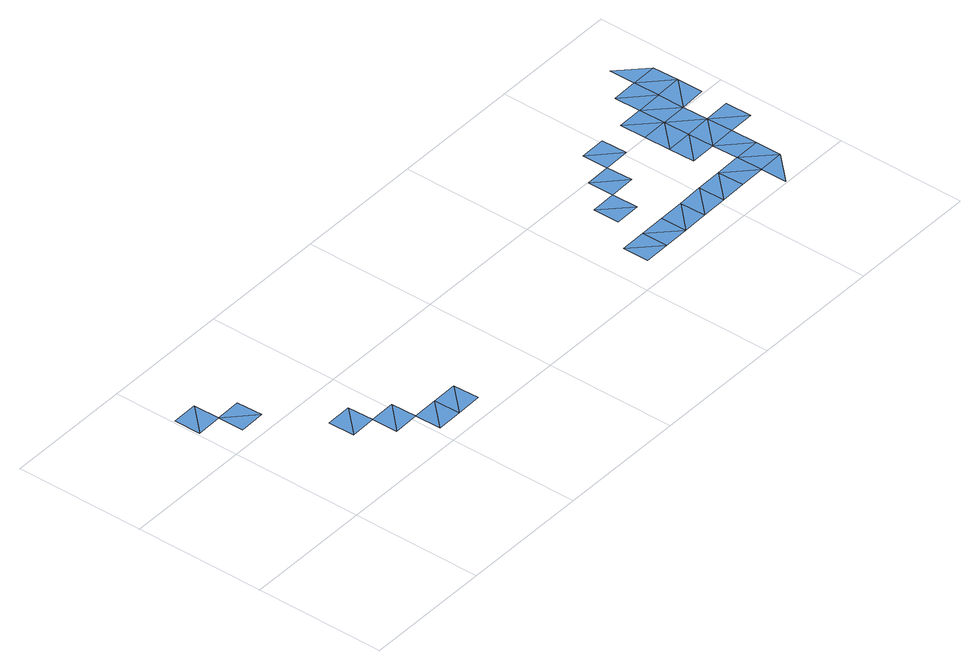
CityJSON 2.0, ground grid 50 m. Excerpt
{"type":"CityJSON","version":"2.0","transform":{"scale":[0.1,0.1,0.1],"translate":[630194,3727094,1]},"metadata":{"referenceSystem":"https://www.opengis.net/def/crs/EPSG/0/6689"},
"CityObjects":{
"waterbody1":{"type":"WaterBody","attributes":{"name":"福岡県津波浸水想定図","class":"1140","function":"2","WaterBodyTsunamiRiskAttribute.description":"1","WaterBodyTsunamiRiskAttribute.rank":"3"},"geometry":[{"type":"MultiSurface","lod":"1","boundaries":[[[0,1,2]],[[3,1,0]],[[4,5,6]],[[4,7,5]],[[8,9,10]],[[7,10,9]],[[8,11,9]],[[8,12,11]]]}]},
"waterbody2":{"type":"WaterBody","attributes":{"name":"福岡県津波浸水想定図","class":"1140","function":"2","WaterBodyTsunamiRiskAttribute.description":"1","WaterBodyTsunamiRiskAttribute.rank":"2"},"geometry":[{"type":"MultiSurface","lod":"1","boundaries":[[[13,14,3]],[[3,14,15]],[[16,17,18]],[[19,20,21]],[[16,18,22]],[[20,23,21]],[[23,24,21]],[[22,25,26]],[[25,27,26]],[[23,28,24]],[[24,28,29]],[[24,29,30]],[[29,31,32]],[[30,29,32]],[[33,34,30]],[[30,32,33]],[[33,35,34]],[[36,37,38]],[[36,39,37]]]}]},
"waterbody3":{"type":"WaterBody","attributes":{"name":"福岡県津波浸水想定図","class":"1140","function":"2","WaterBodyTsunamiRiskAttribute.description":"1","WaterBodyTsunamiRiskAttribute.rank":"1"},"geometry":[{"type":"MultiSurface","lod":"1","boundaries":[[[40,41,42]],[[40,42,6]],[[43,44,45]],[[43,46,44]],[[47,46,43]],[[47,48,46]],[[49,50,51]],[[50,49,17]],[[48,47,19]],[[47,20,19]],[[52,53,54]],[[53,55,56]],[[52,54,34]],[[55,53,52]],[[57,56,55]],[[34,58,52]],[[57,55,59]],[[55,52,58]],[[34,35,58]],[[59,55,36]],[[38,60,59]],[[36,55,58]],[[36,38,59]],[[58,35,61]],[[60,38,62]],[[63,58,61]],[[62,38,37]],[[64,65,62]],[[64,62,37]]]}]}
},
"vertices":[
[11,662,7],[109,764,7],[9,762,8],[111,664,7],[421,170,7],[519,272,7],[419,270,7],[521,172,7],[623,74,7],[621,174,7],[523,72,7],[721,176,7],[723,76,7],
[113,564,7],[213,566,7],[211,666,7],[1814,497,7],[1816,397,7],[1916,399,7],[1920,199,7],[1922,99,7],[2020,201,7],[1914,499,7],[2022,101,7],[2120,203,7],[2014,501,7],[1913,599,7],[2012,601,7],[2122,103,7],[2222,105,7],[2220,205,7],[2224,5,7],[2322,107,7],[2320,207,7],[2218,305,7],[2318,307,8],[2314,507,6],[2412,609,8],[2312,607,7],[2414,509,8],
[417,370,7],[317,368,7],[319,268,7],[1722,96,7],[1620,194,8],[1622,94,8],[1720,195,8],[1822,97,7],[1820,197,8],[1818,297,7],[1716,395,7],[1718,295,7],[2216,405,6],[2116,403,7],[2118,303,7],[2214,505,6],[2114,503,7],[2112,603,7],[2316,407,6],[2212,605,7],[2210,705,7],[2418,309,7],[2310,707,8],[2416,409,8],[2410,709,8],[2309,807,8]
]}
